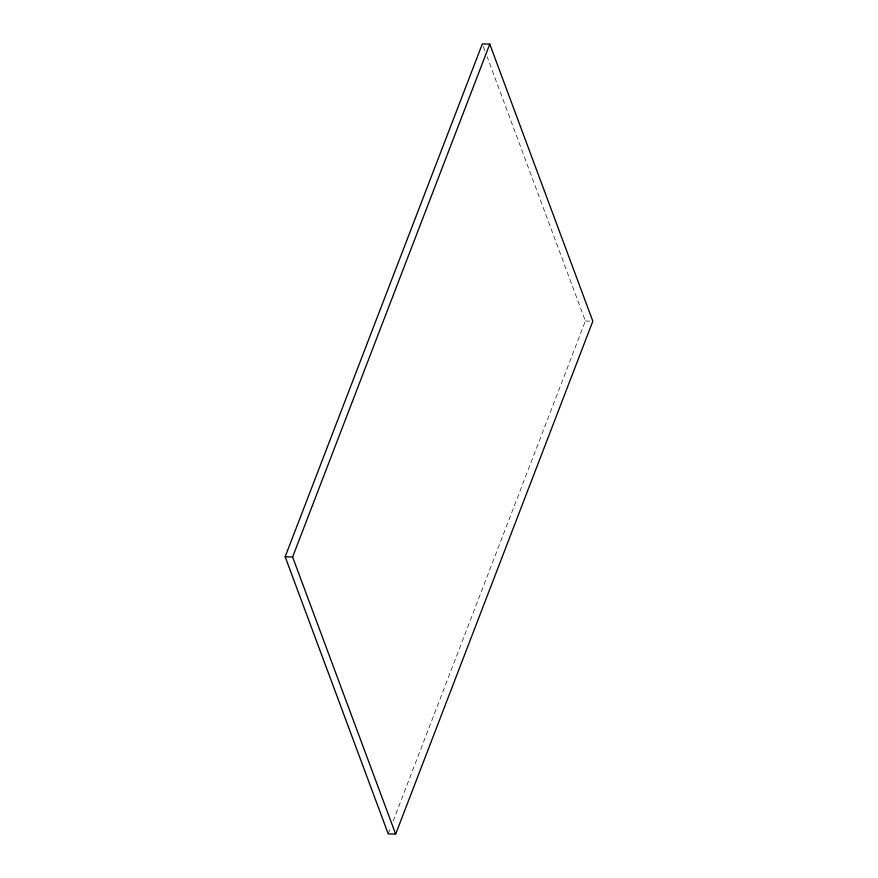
<?xml version="1.0" encoding="UTF-8"?>
<svg xmlns="http://www.w3.org/2000/svg" width="878" height="878" viewBox="0 0 878 878"><rect width="100%" height="100%" fill="white"/><g stroke="black" fill="none" stroke-linecap="round" stroke-linejoin="round"><path stroke-width="0.66" stroke-dasharray="4.39 3.29" d="M388.219 833.88L390.677 827.482M393.135 821.095L585.385 320.997L487.114 56.73M585.385 320.997L590.356 321.139M483.295 46.468L485.205 51.593"/><path stroke-width="1.32" d="M285.163 556.784L482.34 43.9L489.781 44.12L592.837 321.216L395.66 834.1L388.219 833.88L285.163 556.784L292.615 557.003L395.66 834.1M292.615 557.003L489.781 44.12"/></g></svg>
